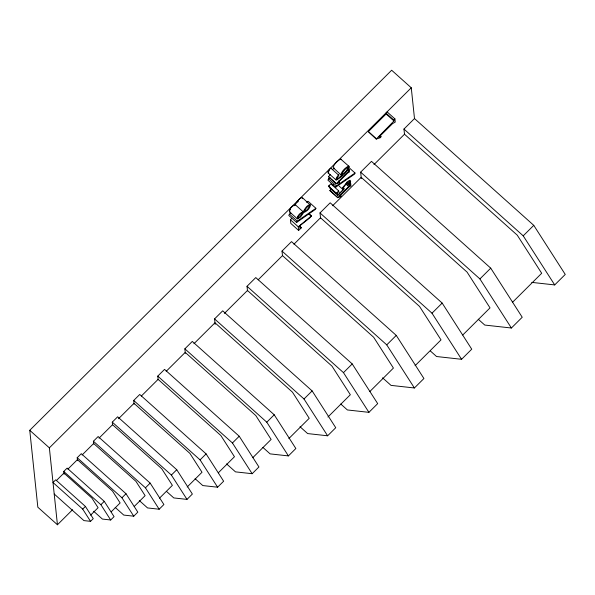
<?xml version="1.0" encoding="UTF-8"?>
<svg xmlns="http://www.w3.org/2000/svg" width="595" height="595" viewBox="0 0 595 595"><rect width="100%" height="100%" fill="white"/><g stroke="black" fill="none" stroke-linecap="round" stroke-linejoin="round"><path stroke-width="0.89" d="M302.58 198.693L302.602 198.172M328.663 171.888L328.715 171.494M301.338 227.55L299.969 228.45L299.575 225.944L309.623 218.075L311.49 215.829L298.274 226.799L298.653 230.451L301.36 227.759L299.374 225.795M306.581 202.293L308.069 201.266L315.915 208.295L315.313 209.455L296.608 222.441L288.761 215.42L289.453 214.111L290.94 213.077M349.168 167.753L355.051 173.026L354.449 174.179L335.736 187.172L327.897 180.151L328.589 178.835L330.076 177.808M296.608 222.441L297.292 221.132L315.915 208.295M335.736 187.172L336.428 185.863L355.051 173.026M330.946 168.675C330.976 167.202 327.272 171.546 328.113 172.929L336.22 180.107C341.5 177.198 347.071 172.371 349.228 166.585L340.712 159.088C337.328 160.739 334.1 163.923 333.096 167.597L341.091 174.96L342.623 174.558L337.692 178.842L336.502 178.909C342.393 170.706 335.811 176.685 335.952 179.958M295.306 204.769C297.009 202.092 298.854 198.046 302.305 197.577L310.449 205.193C309.906 208.57 306.894 211.441 303.733 212.504L300.572 216.974L297.53 218.945L289.363 211.761C289.289 208.652 292.457 205.654 295.306 204.769L303.153 211.79C304.856 209.113 306.7 205.067 310.151 204.598M290.048 210.109L290.479 209.328M328.946 170.973L329.273 170.438M342.802 187.693L344.111 188.86L343.657 189.574L337.819 195.405L329.972 188.384L329.816 186.882M338.302 180.969L339.611 182.137L339.098 182.844L336.272 183.773L328.425 176.752L330.351 174.506M379.736 135.548L381.045 136.716L380.309 137.728L376.233 139.074L368.35 131.621L386.125 113.965L385.91 113.013L393.756 120.034L393.972 120.986L376.233 139.074M339.767 194.9L341.069 196.067L340.563 196.767L337.737 197.704L329.89 190.683L331.162 189.084M337.819 195.405L337.469 192.802L336.301 193.464L328.433 186.205L330.85 183.855L338.689 190.876L339.128 193.665L343.144 189.664L342.497 188.912L342.965 187.202L347.599 181.706A5.504 1.391 -48.2 0 1 350.143 180.27L350.686 181.46L349.562 183.751L347.473 185.781L349.778 182.568L349.741 181.282L346.803 183.416L344.141 186.436L343.345 188.347L344.111 188.86M72.575 509.714L57.44 524.768L37.835 507.215L29.75 430.304L391.659 70.232L411.264 87.785L414.499 118.561L533.767 225.349L565.25 274.436L554.704 284.923L531.744 282.38M57.44 524.768L49.363 447.856L411.264 87.785M298.653 230.451L290.814 223.43L290.427 219.778L291.669 218.543M393.756 120.034L394.909 118.881L387.07 111.86M332.426 185.499L333.579 184.353M336.272 183.773L348.588 171.211L348.439 170.557L349.243 169.754L347.934 168.586M361.329 178.604L360.644 172.148L371.473 161.371L490.741 268.159L522.224 317.239L511.395 328.016L484.761 325.063L478.246 319.232M404.541 134.589L403.953 129.056L414.499 118.561M320.593 218.454L320.006 212.928L330.173 202.806L442.174 303.086L471.738 349.183L461.571 359.298L436.559 356.524L430.445 351.05M282.491 255.686L282.008 251.083L291.513 241.622L396.263 335.409L423.915 378.517L414.403 387.977L391.012 385.381L382.563 377.818M247.498 290.836L247.022 286.292L255.776 277.575L352.225 363.932L377.684 403.626L368.93 412.342L347.391 409.955L340.749 404.005M215.145 324.372L214.572 318.905L222.694 310.828L312.13 390.908L335.744 427.716L327.622 435.793L307.645 433.577L300.006 426.734M349.399 182.509L350.708 183.684L349.905 184.48L350.053 185.142L337.737 197.704M185.328 353.363L184.859 348.834L192.297 341.433L274.221 414.789L295.849 448.511L288.411 455.911L270.115 453.881L262.893 447.41M158.151 379.736L157.772 376.122L164.555 369.383L239.22 436.239L258.937 466.971L252.154 473.709L235.479 471.865L226.583 463.899M134.091 404.131L133.711 400.465L139.736 394.47L206.108 453.896L223.631 481.214L217.606 487.208L202.783 485.565L195.086 478.678M112.567 424.882L112.277 422.138L117.639 416.798L176.752 469.723L192.363 494.051L186.994 499.391L173.792 497.933L166.503 491.403M93.705 443.982L93.415 441.237L98.138 436.544L150.163 483.118L163.893 504.523L159.17 509.223L147.553 507.937L139.29 500.536M77.491 460.448L77.201 457.719L81.27 453.68L126.006 493.731L137.817 512.146L133.756 516.185L123.76 515.077L115.229 507.438M64.037 474.156L63.754 471.463L67.123 468.109L104.259 501.354L114.062 516.639L110.692 519.993L102.4 519.071L93.683 511.269M56.458 480.5L63.925 473.07L92.009 498.216L98.093 507.706L90.626 515.136M67.927 469.091L77.409 459.66L112.514 491.091L120.123 502.946L111.272 511.752M82.11 454.974L93.653 443.491L135.95 481.362L145.113 495.65L134.21 506.494M99.023 438.151L112.544 424.696L161.728 468.734L172.379 485.349L159.505 498.164M118.554 418.716L134.009 403.343L189.894 453.383L202.01 472.259L187.194 486.993M141.327 396.062L158.114 379.357L220.864 435.54L234.46 456.744L218.32 472.802M166.206 371.31L185.231 352.381L255.82 415.585L271.119 439.437L252.749 457.711M193.977 343.679L214.981 322.78L292.435 392.135L309.221 418.3L288.88 438.537M224.419 313.394L247.461 290.472L332.017 366.178L350.336 394.738L327.949 417.006M258.185 279.799L282.484 255.619L373.667 337.261L393.421 368.067L369.785 391.584M293.937 244.225L320.519 217.777L419.549 306.44L441.007 339.894L415.072 365.694M332.635 205.721L361.187 177.31L467.075 272.116L490.02 307.883L462.761 335.007M373.965 164.599L404.496 134.225L517.256 235.174L541.688 273.269L512.451 302.349M82.705 509.112L85.405 506.434L55.699 479.838L53 482.515L82.705 509.112L90.552 521.339L93.244 518.654L85.405 506.434M110.692 519.993L100.89 504.709L104.259 501.354M133.756 516.185L121.945 497.777L126.006 493.731M159.17 509.223L145.44 487.818L150.163 483.118M186.994 499.391L171.39 475.063L176.752 469.723M217.606 487.208L200.084 459.89L206.108 453.896M252.154 473.709L232.444 442.978L239.22 436.239M288.411 455.911L266.783 422.19L274.221 414.789M327.622 435.793L304.008 398.985L312.13 390.908M368.93 412.342L343.471 372.641L352.225 363.932M414.403 387.977L386.75 344.869L396.263 335.409M461.571 359.298L432.007 313.201L442.174 303.086M511.395 328.016L479.912 278.929L490.741 268.159M554.704 284.923L523.221 235.836L533.767 225.349M336.301 193.464L338.689 190.876M332.694 169.493L334.256 168.021M328.455 186.436L329.392 185.722M294.332 205.692L294.971 205.431M381.045 136.716L378.859 137.2L392.566 123.619L395.251 122.087L394.909 118.881M339.611 182.137L338.094 182.472L347.606 173.041L349.473 171.977L349.243 169.754M341.069 196.067L339.552 196.402L349.072 186.971L350.938 185.908L350.708 183.684M303.153 211.79C300.296 212.683 297.136 215.68 297.21 218.782M290.189 211.85L289.363 211.761M328.797 173.041L328.113 172.929M90.552 521.339L83.917 520.603L54.212 494.006M349.034 166.184L348.558 166.117C345.174 167.76 341.947 170.944 340.935 174.618L341.091 174.96M403.953 129.056L523.221 235.836M386.125 113.965L393.972 120.986M368.35 131.621L376.189 138.65M360.644 172.148L479.912 278.929M347.13 169.382L348.439 170.557M347.279 170.044L348.588 171.211M346.93 182.107L348.886 183.862M348.744 183.974L350.053 185.142M330.827 168.154L338.674 175.175M346.855 183.305L348.164 184.472M345.747 183.944L347.711 185.7M328.395 176.455L336.242 183.483M339.224 186.153L343.144 189.664M328.589 178.835L336.428 185.863M328.433 186.205L336.272 193.226M329.861 190.385L337.7 197.406M320.006 212.928L432.007 313.201M308.954 213.568L311.572 215.903M308.783 214.014L311.401 216.357M289.453 214.111L297.292 221.132M299.397 226.003L301.36 227.759M290.427 219.778L298.274 226.799M282.008 251.083L386.75 344.869M247.022 286.292L343.471 372.641M214.572 318.905L304.008 398.985M184.859 348.834L266.783 422.19M157.772 376.122L232.444 442.978M133.711 400.465L200.084 459.89M112.277 422.138L171.39 475.063M93.415 441.237L145.44 487.818M77.201 457.719L121.945 497.777M29.75 430.304L49.363 447.856M63.754 471.463L100.89 504.709M341.188 159.155L341.389 159.564M297.574 202.241A4.21 1.064 -48.2 0 1 298.467 201.05M341.82 173.614L341.969 174.231C344.907 173.152 347.279 170.096 348.514 167.277L347.547 167.299L345.331 169.188L341.82 173.614M309.712 205.877L307.407 209.5L304.023 211.842L305.413 209.269A4.21 1.064 -48.2 0 1 308.299 206.093L309.712 205.877M297.894 217.13L297.991 217.978L300.081 216.565L302.818 212.46L300.029 214.341L297.894 217.13"/></g></svg>
